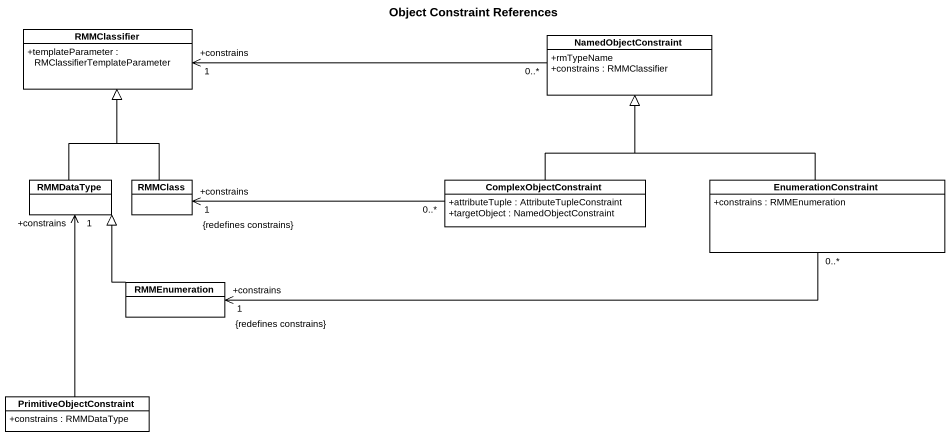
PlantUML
@startuml
title Object Constraint References
hide circle
hide empty members
skinparam classAttributeIconSize 0
class RMMClassifier {
  +templateParameter : RMClassifierTemplateParameter
}
class NamedObjectConstraint {
  +rmTypeName
  +constrains : RMMClassifier
}
class RMMDataType
class RMMClass
class ComplexObjectConstraint {
  +attributeTuple : AttributeTupleConstraint
  +targetObject : NamedObjectConstraint
}
class EnumerationConstraint {
  +constrains : RMMEnumeration
}
class RMMEnumeration
class PrimitiveObjectConstraint {
  +constrains : RMMDataType
}
NamedObjectConstraint "0..*" -left-> "+constrains\n1" RMMClassifier
RMMDataType -up-|> RMMClassifier
RMMClass -up-|> RMMClassifier
ComplexObjectConstraint -up-|> NamedObjectConstraint
ComplexObjectConstraint "0..*" -left-> "+constrains\n1\n{redefines constrains}" RMMClass
EnumerationConstraint -up-|> NamedObjectConstraint
EnumerationConstraint "0..*" -left-> "+constrains\n1\n{redefines constrains}" RMMEnumeration
RMMEnumeration -up-|> RMMDataType
PrimitiveObjectConstraint -up-> "+constrains\n1" RMMDataType
@enduml
